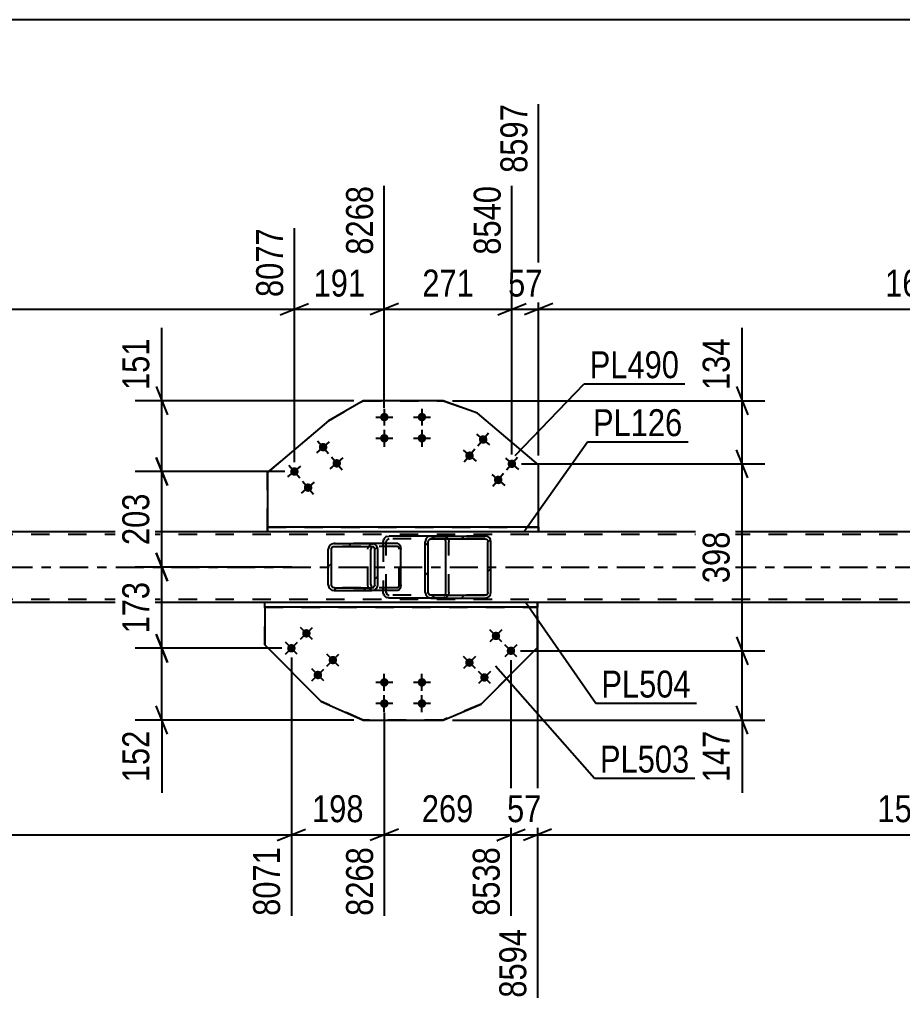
# Model space of a CAD drawing. Header units: millimetres. Extents: x 0 to 1189, y 0 to 841.
# Drawn here: x 446.9 to 540.7, y 301.8 to 406.4 of the extents above; entities that cross this region are included whole.
import ezdxf

# ---------------------------------------------------------------- set-up
doc = ezdxf.new("R2010")
doc.units = ezdxf.units.MM
doc.linetypes.add('DXK_LINE_DOT2', pattern=[3.9198, 1.9599, -1.9599])
doc.linetypes.add('DXK_LINE_DOT3', pattern=[5.9187, 2.979, -0.9799, 0.9799, -0.9799])
doc.styles.add('Arial Narrow', font='ARIALN.TTF', dxfattribs={"height": 0.2})

# ---------------------------------------------------------------- blocks, each defined once
blk = doc.blocks.new('Bolt-570348649-49867 - 49615')
at = {"linetype": 'Continuous'}
for points in [[(486.07, 335.94), (486.06, 335.85), (486.03, 335.76), (485.99, 335.68), (485.92, 335.61), (485.85, 335.55), (485.76, 335.51), (485.67, 335.49), (485.58, 335.49), (485.48, 335.51), (485.4, 335.55), (485.32, 335.61), (485.26, 335.68), (485.21, 335.76), (485.18, 335.85), (485.17, 335.94), (485.18, 336.03), (485.21, 336.12), (485.26, 336.21), (485.32, 336.28), (485.4, 336.33), (485.48, 336.37), (485.58, 336.39), (485.67, 336.39), (485.76, 336.37), (485.85, 336.33), (485.92, 336.28), (485.99, 336.21), (486.03, 336.12), (486.06, 336.03)], [(490.07, 335.94), (490.06, 335.85), (490.03, 335.76), (489.99, 335.68), (489.92, 335.61), (489.85, 335.55), (489.76, 335.51), (489.67, 335.49), (489.58, 335.49), (489.48, 335.51), (489.4, 335.55), (489.32, 335.61), (489.26, 335.68), (489.21, 335.76), (489.18, 335.85), (489.17, 335.94), (489.18, 336.03), (489.21, 336.12), (489.26, 336.21), (489.32, 336.28), (489.4, 336.33), (489.48, 336.37), (489.58, 336.39), (489.67, 336.39), (489.76, 336.37), (489.85, 336.33), (489.92, 336.28), (489.99, 336.21), (490.03, 336.12), (490.06, 336.03)], [(486.07, 333.69), (486.06, 333.6), (486.03, 333.51), (485.99, 333.43), (485.92, 333.36), (485.85, 333.3), (485.76, 333.26), (485.67, 333.24), (485.58, 333.24), (485.48, 333.26), (485.4, 333.3), (485.32, 333.36), (485.26, 333.43), (485.21, 333.51), (485.18, 333.6), (485.17, 333.69), (485.18, 333.78), (485.21, 333.87), (485.26, 333.96), (485.32, 334.03), (485.4, 334.08), (485.48, 334.12), (485.58, 334.14), (485.67, 334.14), (485.76, 334.12), (485.85, 334.08), (485.92, 334.03), (485.99, 333.96), (486.03, 333.87), (486.06, 333.78)], [(490.07, 333.69), (490.06, 333.6), (490.03, 333.51), (489.99, 333.43), (489.92, 333.36), (489.85, 333.3), (489.76, 333.26), (489.67, 333.24), (489.58, 333.24), (489.48, 333.26), (489.4, 333.3), (489.32, 333.36), (489.26, 333.43), (489.21, 333.51), (489.18, 333.6), (489.17, 333.69), (489.18, 333.78), (489.21, 333.87), (489.26, 333.96), (489.32, 334.03), (489.4, 334.08), (489.48, 334.12), (489.58, 334.14), (489.67, 334.14), (489.76, 334.12), (489.85, 334.08), (489.92, 334.03), (489.99, 333.96), (490.03, 333.87), (490.06, 333.78)]]:
    blk.add_hatch(color=1, dxfattribs=at).paths.add_polyline_path(points)
at = {"color": 1, "linetype": 'Continuous'}
for p, q in [((485.62, 335.04), (485.62, 336.84)), ((489.62, 335.04), (489.62, 336.84)), ((486.52, 335.94), (484.72, 335.94)), ((490.52, 335.94), (488.72, 335.94)), ((486.52, 333.69), (484.72, 333.69)), ((485.62, 332.79), (485.62, 334.59)), ((490.52, 333.69), (488.72, 333.69)), ((489.62, 332.79), (489.62, 334.59))]:
    blk.add_line(p, q, dxfattribs=at)
blk = doc.blocks.new('Part-570348649-49787 - 49615')
at = {"color": 2, "linetype": 'Continuous'}
for p, q in [((472.91, 343.95), (472.91, 339.93)), ((501.91, 339.66), (501.91, 343.95)), ((478.9, 333.9), (472.91, 339.93)), ((495.92, 333.63), (501.91, 339.66)), ((501.91, 339.66), (501.91, 339.66)), ((478.9, 333.9), (483.37, 331.94)), ((491.87, 331.94), (495.92, 333.63)), ((495.92, 333.63), (495.92, 333.63)), ((483.37, 331.94), (491.87, 331.94)), ((483.37, 331.94), (483.37, 331.94)), ((491.87, 331.94), (491.87, 331.94))]:
    blk.add_line(p, q, dxfattribs=at)
at = {"color": 7, "linetype": 'DXK_LINE_DOT2'}
for p, q in [((501.91, 343.95), (472.91, 343.95)), ((472.91, 343.95), (472.91, 343.95)), ((472.91, 343.95), (501.91, 343.95)), ((472.91, 339.93), (472.91, 343.95)), ((501.91, 343.95), (501.91, 343.95)), ((501.91, 339.66), (501.91, 343.95)), ((501.91, 339.66), (495.92, 333.63)), ((483.37, 331.94), (478.9, 333.9)), ((495.92, 333.63), (491.87, 331.94)), ((491.87, 331.94), (483.37, 331.94))]:
    blk.add_line(p, q, dxfattribs=at)
blk = doc.blocks.new('Part-570348649-49618 - 49615')
at = {"linetype": 'Continuous'}
h = blk.add_hatch(dxfattribs=at)
h.set_pattern_fill('', scale=0.7, style=0, pattern_type=0)
h.set_pattern_definition([(45, (484.8776, 350.3297), (-1.57154, 1.57154), [])])
h.paths.add_polyline_path([(484.93, 350.1), (484.88, 350.33), (484.74, 350.52), (484.54, 350.65), (484.3, 350.7), (480.3, 350.7), (480.06, 350.65), (479.86, 350.52), (479.72, 350.33), (479.67, 350.1), (479.67, 346.3), (479.72, 346.07), (479.86, 345.88), (480.06, 345.75), (480.3, 345.7), (484.3, 345.7), (484.54, 345.75), (484.74, 345.88), (484.88, 346.07), (484.93, 346.3)])
h.paths.add_polyline_path([(484.59, 346.19), (484.52, 346.09), (484.42, 346.02), (484.3, 346), (480.3, 346), (480.18, 346.02), (480.08, 346.09), (480.01, 346.19), (479.99, 346.3), (479.99, 350.1), (480.01, 350.21), (480.08, 350.31), (480.18, 350.38), (480.3, 350.4), (484.3, 350.4), (484.42, 350.38), (484.52, 350.31), (484.59, 350.21), (484.61, 350.1), (484.61, 346.3)])
at = {"color": 2, "linetype": 'Continuous'}
for p, q in [((480.3, 350.7), (480.06, 350.65)), ((480.08, 350.31), (480.18, 350.38)), ((480.18, 350.38), (480.3, 350.4)), ((480.3, 350.7), (484.3, 350.7)), ((480.3, 350.4), (484.3, 350.4)), ((484.38, 350.38), (484.28, 350.31)), ((487.05, 350.7), (484.3, 350.7)), ((484.54, 350.65), (484.3, 350.7)), ((484.3, 350.4), (484.42, 350.38)), ((484.38, 350.38), (484.4, 350.38)), ((484.42, 350.38), (484.52, 350.31)), ((487.05, 350.7), (487.17, 350.65)), ((487.17, 350.65), (487.28, 350.52)), ((487.28, 350.52), (487.35, 350.33)), ((479.72, 350.33), (479.67, 350.1)), ((479.67, 346.3), (479.67, 350.1)), ((479.99, 350.1), (480.01, 350.21)), ((479.99, 346.3), (479.99, 350.1)), ((480.01, 350.21), (480.08, 350.31)), ((484.21, 350.21), (484.18, 350.1)), ((484.18, 346.3), (484.18, 350.1)), ((484.28, 350.31), (484.21, 350.21)), ((484.52, 350.31), (484.59, 350.21)), ((484.59, 350.21), (484.61, 350.1)), ((484.61, 346.3), (484.61, 350.1)), ((484.93, 350.1), (484.88, 350.33)), ((484.93, 346.3), (484.93, 350.1)), ((487.35, 350.33), (487.37, 350.1)), ((487.37, 346.3), (487.37, 350.1)), ((479.67, 346.3), (479.72, 346.07)), ((480.01, 346.19), (479.99, 346.3)), ((480.08, 346.09), (480.01, 346.19)), ((484.18, 346.3), (484.21, 346.19)), ((484.21, 346.19), (484.28, 346.09)), ((484.59, 346.19), (484.52, 346.09)), ((484.61, 346.3), (484.59, 346.19)), ((484.88, 346.07), (484.93, 346.3)), ((487.37, 346.3), (487.35, 346.07)), ((480.06, 345.75), (480.3, 345.7)), ((480.18, 346.02), (480.08, 346.09)), ((480.3, 346), (480.18, 346.02)), ((480.3, 346), (484.3, 346)), ((480.3, 345.7), (484.3, 345.7)), ((484.28, 346.09), (484.38, 346.02)), ((484.42, 346.02), (484.3, 346)), ((484.3, 345.7), (484.54, 345.75)), ((487.05, 345.7), (484.3, 345.7)), ((484.38, 346.02), (484.4, 346.02)), ((484.52, 346.09), (484.42, 346.02)), ((487.17, 345.75), (487.05, 345.7)), ((487.28, 345.88), (487.17, 345.75)), ((487.35, 346.07), (487.28, 345.88))]:
    blk.add_line(p, q, dxfattribs=at)
at = {"color": 7, "linetype": 'DXK_LINE_DOT2'}
for p, q in [((484.3, 350.7), (480.3, 350.7)), ((487.05, 350.4), (480.3, 350.4)), ((484.26, 350.65), (484.5, 350.7)), ((484.4, 350.38), (484.5, 350.4)), ((485.51, 350.4), (485.51, 350.7)), ((487.11, 350.38), (487.05, 350.4)), ((487.16, 350.31), (487.11, 350.38)), ((483.87, 350.1), (483.92, 350.33)), ((483.87, 346.3), (483.87, 350.1)), ((487.2, 350.21), (487.16, 350.31)), ((487.21, 350.1), (487.2, 350.21)), ((487.21, 346.3), (487.21, 350.1)), ((483.92, 346.07), (483.87, 346.3)), ((487.16, 346.09), (487.2, 346.19)), ((487.2, 346.19), (487.21, 346.3)), ((487.05, 346), (480.3, 346)), ((484.3, 345.7), (480.3, 345.7)), ((484.5, 345.7), (484.26, 345.75)), ((484.4, 346.02), (484.5, 346)), ((485.51, 345.7), (485.51, 346)), ((487.05, 346), (487.11, 346.02)), ((487.11, 346.02), (487.16, 346.09))]:
    blk.add_line(p, q, dxfattribs=at)
at = {"color": 2, "linetype": 'Continuous'}
for centre, start, end in [((480.28, 350.08), 111.1027, 156.0528), ((484.31, 350.08), 23.9472, 68.8973), ((480.28, 346.32), 203.9472, 248.8973), ((484.31, 346.32), 291.1027, 336.0528)]:
    blk.add_arc(centre, 0.616, start, end, dxfattribs=at)
at = {"color": 7, "linetype": 'DXK_LINE_DOT2'}
for centre, start, end in [((484.48, 350.08), 111.1035, 156.0537), ((484.48, 346.32), 203.9463, 248.8965)]:
    blk.add_arc(centre, 0.616, start, end, dxfattribs=at)
blk = doc.blocks.new('Part-570348649-49626 - 49615')
at = {"linetype": 'Continuous'}
h = blk.add_hatch(dxfattribs=at)
h.set_pattern_fill('', scale=0.7, style=0, pattern_type=0)
h.set_pattern_definition([(45, (496.912, 351.1297), (-1.57154, 1.57154), [])])
h.paths.add_polyline_path([(496.96, 350.9), (496.91, 351.13), (496.77, 351.32), (496.57, 351.45), (496.33, 351.5), (490.61, 351.5), (490.37, 351.45), (490.17, 351.32), (490.03, 351.13), (489.98, 350.9), (489.98, 345.5), (490.03, 345.27), (490.17, 345.08), (490.37, 344.95), (490.61, 344.9), (496.33, 344.9), (496.57, 344.95), (496.77, 345.08), (496.91, 345.27), (496.96, 345.5)])
h.paths.add_polyline_path([(496.62, 345.39), (496.55, 345.29), (496.45, 345.22), (496.33, 345.2), (490.61, 345.2), (490.49, 345.22), (490.39, 345.29), (490.32, 345.39), (490.3, 345.5), (490.3, 350.9), (490.32, 351.01), (490.39, 351.11), (490.49, 351.18), (490.61, 351.2), (496.33, 351.2), (496.45, 351.18), (496.55, 351.11), (496.62, 351.01), (496.64, 350.9), (496.64, 345.5)])
at = {"color": 2, "linetype": 'Continuous'}
for p, q in [((485.9, 351.45), (486.14, 351.5)), ((490.61, 351.5), (486.14, 351.5)), ((490.61, 351.5), (490.37, 351.45)), ((490.61, 351.5), (496.33, 351.5)), ((496.57, 351.45), (496.33, 351.5)), ((485.51, 350.9), (485.56, 351.13)), ((485.51, 350.9), (485.51, 350.7)), ((490.03, 351.13), (489.98, 350.9)), ((489.98, 345.5), (489.98, 350.9)), ((490.3, 350.9), (490.32, 351.01)), ((490.3, 345.5), (490.3, 350.9)), ((490.32, 351.01), (490.39, 351.11)), ((490.39, 351.11), (490.49, 351.18)), ((490.49, 351.18), (490.61, 351.2)), ((490.61, 351.2), (496.33, 351.2)), ((491.98, 351.18), (491.85, 351.2)), ((492.08, 351.11), (491.98, 351.18)), ((492.15, 351.01), (492.08, 351.11)), ((492.17, 350.9), (492.15, 351.01)), ((492.17, 345.5), (492.17, 350.9)), ((496.33, 351.2), (496.45, 351.18)), ((496.45, 351.18), (496.55, 351.11)), ((496.55, 351.11), (496.62, 351.01)), ((496.62, 351.01), (496.64, 350.9)), ((496.64, 345.5), (496.64, 350.9)), ((496.96, 350.9), (496.91, 351.13)), ((496.96, 345.5), (496.96, 350.9)), ((485.51, 345.5), (485.51, 345.7)), ((485.56, 345.27), (485.51, 345.5)), ((489.98, 345.5), (490.03, 345.27)), ((490.32, 345.39), (490.3, 345.5)), ((490.39, 345.29), (490.32, 345.39)), ((490.49, 345.22), (490.39, 345.29)), ((490.61, 345.2), (490.49, 345.22)), ((490.61, 345.2), (496.33, 345.2)), ((491.85, 345.2), (491.98, 345.22)), ((491.98, 345.22), (492.08, 345.29)), ((492.08, 345.29), (492.15, 345.39)), ((492.15, 345.39), (492.17, 345.5)), ((496.45, 345.22), (496.33, 345.2)), ((496.55, 345.29), (496.45, 345.22)), ((496.62, 345.39), (496.55, 345.29)), ((496.64, 345.5), (496.62, 345.39)), ((496.91, 345.27), (496.96, 345.5)), ((486.14, 344.9), (485.9, 344.95)), ((490.61, 344.9), (486.14, 344.9)), ((490.37, 344.95), (490.61, 344.9)), ((490.61, 344.9), (496.33, 344.9)), ((496.33, 344.9), (496.57, 344.95))]:
    blk.add_line(p, q, dxfattribs=at)
at = {"color": 7, "linetype": 'DXK_LINE_DOT2'}
for p, q in [((496.33, 351.5), (490.61, 351.5)), ((491.85, 351.5), (492.1, 351.45)), ((485.51, 350.7), (485.51, 345.7)), ((485.85, 351.01), (485.83, 350.9)), ((485.83, 345.5), (485.83, 350.9)), ((485.92, 351.11), (485.85, 351.01)), ((486.02, 351.18), (485.92, 351.11)), ((486.14, 351.2), (486.02, 351.18)), ((496.33, 351.2), (486.14, 351.2)), ((492.44, 351.13), (492.49, 350.9)), ((492.49, 345.5), (492.49, 350.9)), ((485.83, 345.5), (485.85, 345.39)), ((485.85, 345.39), (485.92, 345.29)), ((485.92, 345.29), (486.02, 345.22)), ((486.02, 345.22), (486.14, 345.2)), ((496.33, 345.2), (486.14, 345.2)), ((492.49, 345.5), (492.44, 345.27)), ((491.85, 344.9), (490.61, 344.9)), ((492.1, 344.95), (491.85, 344.9)), ((491.85, 344.9), (496.33, 344.9))]:
    blk.add_line(p, q, dxfattribs=at)
at = {"color": 2, "linetype": 'Continuous'}
for centre, start, end in [((486.12, 350.88), 110.9282, 155.8647), ((490.59, 350.88), 110.9291, 155.8657), ((496.35, 350.88), 24.1343, 69.0709), ((486.12, 345.52), 204.1353, 249.0718), ((490.59, 345.52), 204.1343, 249.0709), ((496.35, 345.52), 290.9291, 335.8657)]:
    blk.add_arc(centre, 0.618, start, end, dxfattribs=at)
at = {"color": 7, "linetype": 'DXK_LINE_DOT2'}
for centre, start, end in [((491.88, 350.88), 24.1353, 69.0718), ((491.88, 345.52), 290.9282, 335.8647)]:
    blk.add_arc(centre, 0.618, start, end, dxfattribs=at)
blk = doc.blocks.new('Bolt-570348649-49868 - 49615')
at = {"linetype": 'Continuous'}
for points in [[(497.17, 340.56, -1), (497.81, 341.2, -1)], [(498.77, 338.98, -1), (499.4, 339.62, -1)], [(494.35, 337.72, -1), (494.99, 338.36, -1)], [(495.95, 336.14, -1), (496.58, 336.78, -1)]]:
    blk.add_hatch(color=1, dxfattribs=at).paths.add_polyline_path(points)
at = {"color": 1, "linetype": 'Continuous'}
for p, q in [((498.13, 340.25), (496.85, 341.52)), ((498.12, 341.52), (496.85, 340.24)), ((499.72, 338.66), (498.45, 339.93)), ((499.72, 339.93), (498.45, 338.66)), ((495.31, 337.41), (494.03, 338.68)), ((495.3, 338.68), (494.04, 337.4)), ((496.9, 337.1), (495.63, 335.82)), ((496.91, 335.82), (495.63, 337.09))]:
    blk.add_line(p, q, dxfattribs=at)
blk = doc.blocks.new('Part-570348649-49676 - 49615')
at = {"color": 2, "linetype": 'Continuous'}
for p, q in [((501.91, 344.45), (472.91, 344.45)), ((472.91, 343.95), (472.91, 344.45)), ((501.91, 343.95), (501.91, 344.45)), ((501.91, 344.45), (501.91, 343.95)), ((501.91, 343.95), (472.91, 343.95))]:
    blk.add_line(p, q, dxfattribs=at)
at = {"color": 7, "linetype": 'DXK_LINE_DOT2'}
for p, q in [((472.91, 343.95), (472.91, 344.45)), ((501.91, 344.45), (501.91, 344.45)), ((501.91, 344.45), (501.91, 344.45)), ((501.91, 343.95), (501.91, 343.95)), ((501.91, 343.95), (501.91, 343.95))]:
    blk.add_line(p, q, dxfattribs=at)
blk = doc.blocks.new('Part-570348649-49631 - 49615')
at = {"color": 7, "linetype": 'DXK_LINE_DOT2'}
for p, q in [((975.29, 351.65), (143.37, 351.65)), ((502.03, 351.95), (473.21, 351.95)), ((975.29, 344.75), (143.37, 344.75)), ((501.91, 344.45), (472.91, 344.45))]:
    blk.add_line(p, q, dxfattribs=at)
at = {"color": 2, "linetype": 'Continuous'}
for p, q in [((473.21, 351.95), (394.38, 351.95)), ((580.17, 351.95), (502.03, 351.95)), ((472.91, 344.45), (395.88, 344.45)), ((578.67, 344.45), (501.91, 344.45))]:
    blk.add_line(p, q, dxfattribs=at)
at = {"color": 7, "linetype": 'DXK_LINE_DOT3'}
blk.add_line((143.37, 348.2), (975.29, 348.2), dxfattribs=at)
blk = doc.blocks.new('Bolt-570348649-49866 - 49615')
at = {"linetype": 'Continuous'}
for points in [[(477.65, 340.83), (477.58, 340.77), (477.5, 340.73), (477.41, 340.71), (477.31, 340.7), (477.22, 340.72), (477.13, 340.75), (477.05, 340.8), (476.99, 340.87), (476.94, 340.95), (476.9, 341.04), (476.89, 341.13), (476.89, 341.22), (476.92, 341.31), (476.96, 341.4), (477.02, 341.47), (477.09, 341.53), (477.18, 341.57), (477.27, 341.6), (477.36, 341.6), (477.46, 341.59), (477.54, 341.55), (477.62, 341.5), (477.69, 341.43), (477.74, 341.35), (477.77, 341.27), (477.79, 341.17), (477.78, 341.08), (477.76, 340.99), (477.71, 340.9)], [(476.06, 339.25), (475.98, 339.19), (475.9, 339.15), (475.81, 339.12), (475.72, 339.12), (475.62, 339.13), (475.53, 339.17), (475.46, 339.22), (475.39, 339.28), (475.34, 339.36), (475.31, 339.45), (475.29, 339.54), (475.3, 339.64), (475.32, 339.73), (475.36, 339.81), (475.42, 339.89), (475.5, 339.94), (475.58, 339.99), (475.67, 340.01), (475.77, 340.02), (475.86, 340), (475.95, 339.97), (476.02, 339.91), (476.09, 339.85), (476.14, 339.77), (476.18, 339.68), (476.19, 339.59), (476.18, 339.49), (476.16, 339.4), (476.12, 339.32)], [(480.47, 337.99), (480.4, 337.93), (480.32, 337.89), (480.22, 337.87), (480.13, 337.86), (480.04, 337.88), (479.95, 337.91), (479.87, 337.96), (479.8, 338.03), (479.75, 338.11), (479.72, 338.2), (479.71, 338.29), (479.71, 338.38), (479.74, 338.48), (479.78, 338.56), (479.84, 338.63), (479.91, 338.69), (480, 338.73), (480.09, 338.76), (480.18, 338.76), (480.27, 338.75), (480.36, 338.71), (480.44, 338.66), (480.51, 338.59), (480.56, 338.52), (480.59, 338.43), (480.6, 338.33), (480.6, 338.24), (480.57, 338.15), (480.53, 338.07)], [(478.88, 336.41), (478.8, 336.35), (478.72, 336.31), (478.63, 336.28), (478.53, 336.28), (478.44, 336.29), (478.35, 336.33), (478.27, 336.38), (478.21, 336.45), (478.16, 336.52), (478.12, 336.61), (478.11, 336.71), (478.11, 336.8), (478.14, 336.89), (478.18, 336.97), (478.24, 337.05), (478.32, 337.11), (478.4, 337.15), (478.49, 337.17), (478.58, 337.18), (478.68, 337.16), (478.76, 337.13), (478.84, 337.08), (478.91, 337.01), (478.96, 336.93), (478.99, 336.84), (479.01, 336.75), (479, 336.66), (478.98, 336.56), (478.94, 336.48)]]:
    blk.add_hatch(color=1, dxfattribs=at).paths.add_polyline_path(points)
at = {"color": 1, "linetype": 'Continuous'}
for p, q in [((476.7, 340.52), (477.98, 341.79)), ((477.97, 340.51), (476.7, 341.79)), ((475.1, 338.93), (476.38, 340.2)), ((476.37, 338.93), (475.11, 340.2)), ((479.52, 337.68), (480.79, 338.95)), ((480.79, 337.67), (479.52, 338.95)), ((479.19, 336.09), (477.92, 337.37)), ((477.92, 336.09), (479.2, 337.36))]:
    blk.add_line(p, q, dxfattribs=at)
blk = doc.blocks.new('Part-570348649-49692 - 49615')
at = {"color": 2, "linetype": 'Continuous'}
for p, q in [((473.21, 351.95), (473.21, 352.45)), ((502.03, 352.45), (473.21, 352.45)), ((502.03, 351.95), (502.03, 352.45)), ((502.03, 352.45), (502.03, 351.95)), ((502.03, 351.95), (473.21, 351.95))]:
    blk.add_line(p, q, dxfattribs=at)
at = {"color": 7, "linetype": 'DXK_LINE_DOT2'}
for p, q in [((473.21, 352.45), (473.21, 351.95)), ((473.21, 352.45), (473.21, 352.45)), ((502.03, 352.45), (502.03, 352.45)), ((502.03, 352.45), (502.03, 352.45)), ((473.21, 351.95), (473.21, 351.95)), ((502.03, 351.95), (502.03, 351.95)), ((502.03, 351.95), (502.03, 351.95))]:
    blk.add_line(p, q, dxfattribs=at)
blk = doc.blocks.new('Part-570348649-49795 - 49615')
at = {"color": 2, "linetype": 'Continuous'}
for p, q in [((483.37, 365.89), (479.7, 363.73)), ((491.87, 365.89), (483.37, 365.89)), ((483.37, 365.89), (483.37, 365.89)), ((495.54, 364.55), (491.87, 365.89)), ((491.87, 365.89), (491.87, 365.89)), ((502.03, 359.06), (495.54, 364.55)), ((479.7, 363.73), (473.21, 358.24)), ((479.7, 363.73), (479.7, 363.73)), ((502.03, 352.45), (502.03, 359.06)), ((473.21, 358.24), (473.21, 352.45)), ((473.21, 358.24), (473.21, 358.24))]:
    blk.add_line(p, q, dxfattribs=at)
at = {"color": 7, "linetype": 'DXK_LINE_DOT2'}
for p, q in [((479.7, 363.73), (483.37, 365.89)), ((483.37, 365.89), (491.87, 365.89)), ((491.87, 365.89), (495.54, 364.55)), ((473.21, 358.24), (479.7, 363.73)), ((502.03, 352.45), (502.03, 359.06)), ((473.21, 352.45), (473.21, 358.24)), ((473.21, 352.45), (502.03, 352.45)), ((473.21, 352.45), (473.21, 352.45)), ((502.03, 352.45), (473.21, 352.45)), ((502.03, 352.45), (502.03, 352.45))]:
    blk.add_line(p, q, dxfattribs=at)
blk = doc.blocks.new('Bolt-570348649-49885 - 49615')
at = {"linetype": 'Continuous'}
for points in [[(496.47, 361.47), (496.41, 361.4), (496.33, 361.35), (496.24, 361.32), (496.15, 361.31), (496.05, 361.32), (495.96, 361.34), (495.88, 361.39), (495.81, 361.45), (495.75, 361.52), (495.71, 361.61), (495.69, 361.7), (495.68, 361.79), (495.7, 361.89), (495.73, 361.97), (495.79, 362.05), (495.86, 362.12), (495.94, 362.17), (496.02, 362.2), (496.12, 362.21), (496.21, 362.2), (496.3, 362.18), (496.38, 362.13), (496.46, 362.07), (496.51, 362), (496.55, 361.91), (496.58, 361.82), (496.58, 361.73), (496.56, 361.63), (496.53, 361.55)], [(495.02, 359.75), (494.95, 359.69), (494.87, 359.64), (494.79, 359.61), (494.69, 359.59), (494.6, 359.6), (494.51, 359.63), (494.42, 359.67), (494.35, 359.73), (494.3, 359.81), (494.25, 359.89), (494.23, 359.98), (494.23, 360.08), (494.25, 360.17), (494.28, 360.26), (494.33, 360.33), (494.4, 360.4), (494.48, 360.45), (494.57, 360.48), (494.66, 360.49), (494.76, 360.49), (494.85, 360.46), (494.93, 360.41), (495, 360.35), (495.06, 360.28), (495.1, 360.19), (495.12, 360.1), (495.13, 360.01), (495.11, 359.92), (495.07, 359.83)], [(499.53, 358.89), (499.46, 358.82), (499.38, 358.77), (499.29, 358.74), (499.2, 358.73), (499.11, 358.73), (499.01, 358.76), (498.93, 358.8), (498.86, 358.87), (498.8, 358.94), (498.76, 359.02), (498.74, 359.12), (498.74, 359.21), (498.75, 359.3), (498.79, 359.39), (498.84, 359.47), (498.91, 359.53), (498.99, 359.58), (499.08, 359.61), (499.17, 359.63), (499.27, 359.62), (499.36, 359.59), (499.44, 359.55), (499.51, 359.49), (499.57, 359.41), (499.61, 359.33), (499.63, 359.24), (499.63, 359.14), (499.62, 359.05), (499.58, 358.96)], [(498.08, 357.17), (498.01, 357.1), (497.93, 357.05), (497.84, 357.02), (497.75, 357.01), (497.65, 357.02), (497.56, 357.04), (497.48, 357.09), (497.41, 357.15), (497.35, 357.22), (497.31, 357.31), (497.29, 357.4), (497.28, 357.49), (497.3, 357.58), (497.34, 357.67), (497.39, 357.75), (497.46, 357.81), (497.54, 357.86), (497.62, 357.9), (497.72, 357.91), (497.81, 357.9), (497.9, 357.88), (497.98, 357.83), (498.06, 357.77), (498.11, 357.7), (498.16, 357.61), (498.18, 357.52), (498.18, 357.43), (498.16, 357.33), (498.13, 357.25)]]:
    blk.add_hatch(color=1, dxfattribs=at).paths.add_polyline_path(points)
at = {"color": 1, "linetype": 'Continuous'}
for p, q in [((495.44, 362.34), (496.82, 361.18)), ((496.71, 362.45), (495.55, 361.07)), ((493.99, 360.62), (495.37, 359.46)), ((495.26, 360.73), (494.1, 359.36)), ((498.5, 359.76), (499.87, 358.59)), ((499.77, 359.86), (498.6, 358.49)), ((497.04, 358.04), (498.42, 356.88)), ((498.31, 358.15), (497.15, 356.77))]:
    blk.add_line(p, q, dxfattribs=at)
blk = doc.blocks.new('Bolt-570348649-49886 - 49615')
at = {"linetype": 'Continuous'}
for points in [[(486.07, 364.14), (486.06, 364.05), (486.03, 363.96), (485.99, 363.88), (485.92, 363.81), (485.85, 363.75), (485.76, 363.72), (485.67, 363.7), (485.58, 363.7), (485.48, 363.72), (485.4, 363.75), (485.32, 363.81), (485.26, 363.88), (485.21, 363.96), (485.18, 364.05), (485.17, 364.14), (485.18, 364.24), (485.21, 364.33), (485.26, 364.41), (485.32, 364.48), (485.4, 364.53), (485.48, 364.57), (485.58, 364.59), (485.67, 364.59), (485.76, 364.57), (485.85, 364.53), (485.92, 364.48), (485.99, 364.41), (486.03, 364.33), (486.06, 364.24)], [(490.07, 364.14), (490.06, 364.05), (490.03, 363.96), (489.99, 363.88), (489.92, 363.81), (489.85, 363.75), (489.76, 363.72), (489.67, 363.7), (489.58, 363.7), (489.48, 363.72), (489.4, 363.75), (489.32, 363.81), (489.26, 363.88), (489.21, 363.96), (489.18, 364.05), (489.17, 364.14), (489.18, 364.24), (489.21, 364.33), (489.26, 364.41), (489.32, 364.48), (489.4, 364.53), (489.48, 364.57), (489.58, 364.59), (489.67, 364.59), (489.76, 364.57), (489.85, 364.53), (489.92, 364.48), (489.99, 364.41), (490.03, 364.33), (490.06, 364.24)], [(486.07, 361.89), (486.06, 361.8), (486.03, 361.71), (485.99, 361.63), (485.92, 361.56), (485.85, 361.5), (485.76, 361.47), (485.67, 361.45), (485.58, 361.45), (485.48, 361.47), (485.4, 361.5), (485.32, 361.56), (485.26, 361.63), (485.21, 361.71), (485.18, 361.8), (485.17, 361.89), (485.18, 361.99), (485.21, 362.08), (485.26, 362.16), (485.32, 362.23), (485.4, 362.28), (485.48, 362.32), (485.58, 362.34), (485.67, 362.34), (485.76, 362.32), (485.85, 362.28), (485.92, 362.23), (485.99, 362.16), (486.03, 362.08), (486.06, 361.99)], [(490.07, 361.89), (490.06, 361.8), (490.03, 361.71), (489.99, 361.63), (489.92, 361.56), (489.85, 361.5), (489.76, 361.47), (489.67, 361.45), (489.58, 361.45), (489.48, 361.47), (489.4, 361.5), (489.32, 361.56), (489.26, 361.63), (489.21, 361.71), (489.18, 361.8), (489.17, 361.89), (489.18, 361.99), (489.21, 362.08), (489.26, 362.16), (489.32, 362.23), (489.4, 362.28), (489.48, 362.32), (489.58, 362.34), (489.67, 362.34), (489.76, 362.32), (489.85, 362.28), (489.92, 362.23), (489.99, 362.16), (490.03, 362.08), (490.06, 361.99)]]:
    blk.add_hatch(color=1, dxfattribs=at).paths.add_polyline_path(points)
at = {"color": 1, "linetype": 'Continuous'}
for p, q in [((485.62, 365.04), (485.62, 363.24)), ((489.62, 365.04), (489.62, 363.24)), ((484.72, 364.14), (486.52, 364.14)), ((488.72, 364.14), (490.52, 364.14)), ((484.72, 361.89), (486.52, 361.89)), ((485.62, 362.79), (485.62, 360.99)), ((488.72, 361.89), (490.52, 361.89)), ((489.62, 362.79), (489.62, 360.99))]:
    blk.add_line(p, q, dxfattribs=at)
blk = doc.blocks.new('Bolt-570348649-49887 - 49615')
at = {"linetype": 'Continuous'}
for points in [[(479.46, 361.24), (479.51, 361.16), (479.55, 361.07), (479.56, 360.98), (479.56, 360.88), (479.54, 360.79), (479.5, 360.71), (479.44, 360.63), (479.37, 360.57), (479.29, 360.53), (479.2, 360.5), (479.1, 360.5), (479.01, 360.51), (478.92, 360.54), (478.84, 360.59), (478.77, 360.65), (478.72, 360.73), (478.68, 360.82), (478.67, 360.91), (478.67, 361.01), (478.69, 361.1), (478.73, 361.18), (478.79, 361.26), (478.86, 361.32), (478.94, 361.36), (479.04, 361.39), (479.13, 361.4), (479.22, 361.38), (479.31, 361.35), (479.39, 361.3)], [(476.41, 358.65), (476.46, 358.57), (476.49, 358.49), (476.51, 358.39), (476.51, 358.3), (476.49, 358.21), (476.44, 358.12), (476.39, 358.05), (476.31, 357.99), (476.23, 357.95), (476.14, 357.92), (476.05, 357.91), (475.95, 357.92), (475.87, 357.96), (475.79, 358.01), (475.72, 358.07), (475.67, 358.15), (475.63, 358.24), (475.61, 358.33), (475.62, 358.42), (475.64, 358.51), (475.68, 358.6), (475.74, 358.67), (475.81, 358.73), (475.89, 358.78), (475.98, 358.8), (476.08, 358.81), (476.17, 358.8), (476.26, 358.77), (476.34, 358.72)], [(480.91, 359.52), (480.96, 359.44), (481, 359.35), (481.02, 359.26), (481.01, 359.17), (480.99, 359.08), (480.95, 358.99), (480.89, 358.92), (480.82, 358.86), (480.74, 358.81), (480.65, 358.78), (480.55, 358.78), (480.46, 358.79), (480.37, 358.82), (480.29, 358.87), (480.22, 358.94), (480.17, 359.01), (480.14, 359.1), (480.12, 359.19), (480.12, 359.29), (480.14, 359.38), (480.19, 359.46), (480.24, 359.54), (480.32, 359.6), (480.4, 359.64), (480.49, 359.67), (480.58, 359.68), (480.68, 359.66), (480.76, 359.63), (480.84, 359.58)], [(477.86, 356.93), (477.91, 356.86), (477.95, 356.77), (477.96, 356.68), (477.96, 356.58), (477.94, 356.49), (477.9, 356.41), (477.84, 356.33), (477.77, 356.27), (477.69, 356.23), (477.59, 356.2), (477.5, 356.19), (477.41, 356.21), (477.32, 356.24), (477.24, 356.29), (477.17, 356.35), (477.12, 356.43), (477.08, 356.52), (477.07, 356.61), (477.07, 356.7), (477.09, 356.8), (477.13, 356.88), (477.19, 356.96), (477.26, 357.02), (477.34, 357.06), (477.43, 357.09), (477.53, 357.09), (477.62, 357.08), (477.71, 357.05), (477.79, 357)]]:
    blk.add_hatch(color=1, dxfattribs=at).paths.add_polyline_path(points)
at = {"color": 1, "linetype": 'Continuous'}
for p, q in [((478.43, 360.36), (479.8, 361.53)), ((478.53, 361.63), (479.7, 360.26)), ((479.88, 358.65), (481.26, 359.81)), ((479.99, 359.91), (481.15, 358.54)), ((475.37, 357.78), (476.75, 358.94)), ((475.48, 359.05), (476.64, 357.67)), ((476.83, 356.06), (478.2, 357.23)), ((476.93, 357.33), (478.1, 355.96))]:
    blk.add_line(p, q, dxfattribs=at)
blk = doc.blocks.new('StraightDimension-570348649-53674 - 49615')
at = {"color": 7, "linetype": 'Continuous'}
for p, q in [((499.09, 338.3), (499.09, 311.12)), ((485.62, 332.69), (485.62, 311.12)), ((487.12, 320.33), (484.12, 319.13)), ((497.59, 319.13), (500.59, 320.33)), ((485.62, 319.73), (499.09, 319.73))]:
    blk.add_line(p, q, dxfattribs=at)
at = {"color": 0}
blk.add_wipeout([(495.7, 320.48), (495.7, 324.68), (489.01, 324.68), (489.01, 320.48)], dxfattribs=at)
at = {"color": 3, "style": 'Arial Narrow'}
blk.add_text('269', height=2.863, dxfattribs=at).set_placement((489.61, 321.08))
at = {"color": 0, "linetype": 'Continuous'}
blk.add_wipeout([(498.49, 319.03), (494.29, 319.03), (494.29, 310.52), (498.49, 310.52)], dxfattribs=at)
at = {"color": 3, "linetype": 'Continuous', "style": 'Arial Narrow'}
blk.add_text('8538', height=2.863, rotation=90.0002, dxfattribs=at).set_placement((497.89, 311.12))
blk = doc.blocks.new('StraightDimension-570348649-64280 - 49615')
at = {"color": 7, "linetype": 'Continuous'}
for p, q in [((523.68, 365.89), (523.68, 373.63)), ((523.68, 365.89), (523.68, 373.63)), ((523.08, 367.39), (524.28, 364.39)), ((492.87, 365.89), (526.08, 365.89)), ((523.68, 359.18), (523.68, 365.89)), ((524.28, 357.68), (523.08, 360.68)), ((500.19, 359.18), (526.08, 359.18))]:
    blk.add_line(p, q, dxfattribs=at)
at = {"color": 0}
blk.add_wipeout([(522.93, 373.1), (518.73, 373.1), (518.73, 366.42), (522.93, 366.42)], dxfattribs=at)
at = {"color": 3, "style": 'Arial Narrow'}
blk.add_text('134', height=2.863, rotation=90.0002, dxfattribs=at).set_placement((522.33, 367.02))
blk = doc.blocks.new('StraightDimension-570348649-53675 - 49615')
at = {"color": 7, "linetype": 'Continuous'}
for p, q in [((475.74, 338.57), (475.74, 311.12)), ((485.62, 332.69), (485.62, 311.12)), ((474.24, 319.13), (477.24, 320.33)), ((487.12, 320.33), (484.12, 319.13)), ((475.74, 319.73), (485.62, 319.73))]:
    blk.add_line(p, q, dxfattribs=at)
at = {"color": 0}
blk.add_wipeout([(484.02, 320.48), (484.02, 324.68), (477.34, 324.68), (477.34, 320.48)], dxfattribs=at)
at = {"color": 0, "linetype": 'Continuous'}
blk.add_wipeout([(485.02, 319.03), (480.82, 319.03), (480.82, 310.52), (485.02, 310.52)], dxfattribs=at)
at = {"color": 3, "style": 'Arial Narrow'}
blk.add_text('198', height=2.863, dxfattribs=at).set_placement((477.94, 321.08))
at = {"color": 3, "linetype": 'Continuous', "style": 'Arial Narrow'}
blk.add_text('8268', height=2.863, rotation=90.0002, dxfattribs=at).set_placement((484.42, 311.12))
blk = doc.blocks.new('StraightDimension-570348649-63716 - 49615')
at = {"color": 7, "linetype": 'Continuous'}
for p, q in [((461.98, 365.89), (461.98, 373.63)), ((461.98, 365.89), (461.98, 373.63)), ((461.38, 367.39), (462.58, 364.39)), ((482.37, 365.89), (459.13, 365.89)), ((461.98, 358.36), (461.98, 365.89)), ((462.58, 356.86), (461.38, 359.86)), ((475.06, 358.36), (459.13, 358.36))]:
    blk.add_line(p, q, dxfattribs=at)
at = {"color": 0}
blk.add_wipeout([(461.23, 373.1), (457.03, 373.1), (457.03, 366.42), (461.23, 366.42)], dxfattribs=at)
at = {"color": 3, "style": 'Arial Narrow'}
blk.add_text('151', height=2.863, rotation=90.0002, dxfattribs=at).set_placement((460.63, 367.02))
blk = doc.blocks.new('StraightDimension-570348649-64282 - 49615')
at = {"color": 7, "linetype": 'Continuous'}
for p, q in [((523.08, 340.8), (524.28, 337.8)), ((500.09, 339.3), (526.08, 339.3)), ((523.68, 331.94), (523.68, 339.3)), ((524.28, 330.44), (523.08, 333.44)), ((492.87, 331.94), (526.08, 331.94)), ((523.68, 331.94), (523.68, 324.21)), ((523.68, 331.94), (523.68, 324.21))]:
    blk.add_line(p, q, dxfattribs=at)
at = {"color": 0}
blk.add_wipeout([(522.93, 331.42), (518.73, 331.42), (518.73, 324.73), (522.93, 324.73)], dxfattribs=at)
at = {"color": 3, "style": 'Arial Narrow'}
blk.add_text('147', height=2.863, rotation=90.0002, dxfattribs=at).set_placement((522.33, 325.33))
blk = doc.blocks.new('StraightDimension-570348649-51359 - 49615')
at = {"color": 7, "linetype": 'Continuous'}
for p, q in [((502.03, 360.06), (502.03, 397.43)), ((583.02, 357.94), (583.02, 386.06)), ((503.53, 376.21), (500.53, 375.01)), ((502.03, 375.61), (583.02, 375.61)), ((581.52, 375.01), (584.52, 376.21))]:
    blk.add_line(p, q, dxfattribs=at)
at = {"color": 0}
blk.add_wipeout([(546.78, 376.36), (546.78, 380.56), (538.27, 380.56), (538.27, 376.36)], dxfattribs=at)
at = {"color": 3, "style": 'Arial Narrow'}
blk.add_text('1620', height=2.863, dxfattribs=at).set_placement((538.87, 376.96))
at = {"color": 0, "linetype": 'Continuous'}
blk.add_wipeout([(582.42, 386.66), (578.22, 386.66), (578.22, 376.31), (582.42, 376.31)], dxfattribs=at)
at = {"color": 3, "linetype": 'Continuous', "style": 'Arial Narrow'}
blk.add_text('10216', height=2.863, rotation=90.0002, dxfattribs=at).set_placement((581.82, 376.91))
blk = doc.blocks.new('StraightDimension-570348649-51360 - 49615')
at = {"color": 7, "linetype": 'Continuous'}
for p, q in [((502.03, 360.06), (502.03, 397.43)), ((499.19, 360.18), (499.19, 388.73)), ((497.69, 375.01), (500.69, 376.21)), ((499.19, 375.61), (502.03, 375.61)), ((503.53, 376.21), (500.53, 375.01))]:
    blk.add_line(p, q, dxfattribs=at)
at = {"color": 0, "linetype": 'Continuous'}
blk.add_wipeout([(501.43, 398.03), (497.23, 398.03), (497.23, 389.51), (501.43, 389.51)], dxfattribs=at)
at = {"color": 3, "linetype": 'Continuous', "style": 'Arial Narrow'}
blk.add_text('8597', height=2.863, rotation=90.0002, dxfattribs=at).set_placement((500.83, 390.11))
at = {"color": 0}
blk.add_wipeout([(503.04, 376.36), (503.04, 380.56), (498.18, 380.56), (498.18, 376.36)], dxfattribs=at)
at = {"color": 3, "style": 'Arial Narrow'}
blk.add_text('57', height=2.863, dxfattribs=at).set_placement((498.78, 376.96))
blk = doc.blocks.new('StraightDimension-570348649-51361 - 49615')
at = {"color": 7, "linetype": 'Continuous'}
for p, q in [((485.62, 365.14), (485.62, 388.73)), ((499.19, 360.18), (499.19, 388.73)), ((487.12, 376.21), (484.12, 375.01)), ((485.62, 375.61), (499.19, 375.61)), ((497.69, 375.01), (500.69, 376.21))]:
    blk.add_line(p, q, dxfattribs=at)
at = {"color": 0}
blk.add_wipeout([(495.75, 376.36), (495.75, 380.56), (489.06, 380.56), (489.06, 376.36)], dxfattribs=at)
at = {"color": 3, "style": 'Arial Narrow'}
blk.add_text('271', height=2.863, dxfattribs=at).set_placement((489.66, 376.96))
at = {"color": 0, "linetype": 'Continuous'}
blk.add_wipeout([(498.59, 389.33), (494.39, 389.33), (494.39, 380.81), (498.59, 380.81)], dxfattribs=at)
at = {"color": 3, "linetype": 'Continuous', "style": 'Arial Narrow'}
blk.add_text('8540', height=2.863, rotation=90.0002, dxfattribs=at).set_placement((497.99, 381.41))
blk = doc.blocks.new('StraightDimension-570348649-51362 - 49615')
at = {"color": 7, "linetype": 'Continuous'}
for p, q in [((485.62, 365.14), (485.62, 388.73)), ((476.06, 359.36), (476.06, 384.23)), ((474.56, 375.01), (477.56, 376.21)), ((476.06, 375.61), (485.62, 375.61)), ((487.12, 376.21), (484.12, 375.01))]:
    blk.add_line(p, q, dxfattribs=at)
at = {"color": 0}
blk.add_wipeout([(484.18, 376.36), (484.18, 380.56), (477.5, 380.56), (477.5, 376.36)], dxfattribs=at)
at = {"color": 3, "style": 'Arial Narrow'}
blk.add_text('191', height=2.863, dxfattribs=at).set_placement((478.1, 376.96))
at = {"color": 0, "linetype": 'Continuous'}
blk.add_wipeout([(485.02, 389.33), (480.82, 389.33), (480.82, 380.81), (485.02, 380.81)], dxfattribs=at)
at = {"color": 3, "linetype": 'Continuous', "style": 'Arial Narrow'}
blk.add_text('8268', height=2.863, rotation=90.0002, dxfattribs=at).set_placement((484.42, 381.41))
blk = doc.blocks.new('StraightDimension-570348649-51363 - 49615')
at = {"color": 7, "linetype": 'Continuous'}
for p, q in [((394.38, 357.94), (394.38, 397.43)), ((476.06, 359.36), (476.06, 384.23)), ((395.88, 376.21), (392.88, 375.01)), ((394.38, 375.61), (476.06, 375.61)), ((474.56, 375.01), (477.56, 376.21))]:
    blk.add_line(p, q, dxfattribs=at)
at = {"color": 0}
blk.add_wipeout([(439.48, 376.36), (439.48, 380.56), (430.97, 380.56), (430.97, 376.36)], dxfattribs=at)
at = {"color": 3, "style": 'Arial Narrow'}
blk.add_text('1634', height=2.863, dxfattribs=at).set_placement((431.57, 376.96))
at = {"color": 0, "linetype": 'Continuous'}
blk.add_wipeout([(475.46, 384.83), (471.26, 384.83), (471.26, 376.31), (475.46, 376.31)], dxfattribs=at)
at = {"color": 3, "linetype": 'Continuous', "style": 'Arial Narrow'}
blk.add_text('8077', height=2.863, rotation=90.0002, dxfattribs=at).set_placement((474.86, 376.91))
blk = doc.blocks.new('StraightDimension-570348649-53672 - 49615')
at = {"color": 7, "linetype": 'Continuous'}
for p, q in [((501.91, 342.95), (501.91, 302.42)), ((581.5, 338.57), (581.5, 309.29)), ((503.41, 320.33), (500.41, 319.13)), ((580, 319.13), (583, 320.33)), ((501.91, 319.73), (581.5, 319.73))]:
    blk.add_line(p, q, dxfattribs=at)
at = {"color": 0}
blk.add_wipeout([(545.96, 320.48), (545.96, 324.68), (537.45, 324.68), (537.45, 320.48)], dxfattribs=at)
at = {"color": 3, "style": 'Arial Narrow'}
blk.add_text('1592', height=2.863, dxfattribs=at).set_placement((538.05, 321.08))
at = {"color": 0, "linetype": 'Continuous'}
blk.add_wipeout([(580.9, 319.03), (576.7, 319.03), (576.7, 308.69), (580.9, 308.69)], dxfattribs=at)
at = {"color": 3, "linetype": 'Continuous', "style": 'Arial Narrow'}
blk.add_text('10186', height=2.863, rotation=90.0002, dxfattribs=at).set_placement((580.3, 309.29))
blk = doc.blocks.new('StraightDimension-570348649-53673 - 49615')
at = {"color": 7, "linetype": 'Continuous'}
for p, q in [((501.91, 342.95), (501.91, 302.42)), ((499.09, 338.3), (499.09, 311.12)), ((497.59, 319.13), (500.59, 320.33)), ((503.41, 320.33), (500.41, 319.13)), ((499.09, 319.73), (501.91, 319.73))]:
    blk.add_line(p, q, dxfattribs=at)
at = {"color": 0, "linetype": 'Continuous'}
blk.add_wipeout([(501.31, 310.33), (497.11, 310.33), (497.11, 301.82), (501.31, 301.82)], dxfattribs=at)
at = {"color": 3, "linetype": 'Continuous', "style": 'Arial Narrow'}
blk.add_text('8594', height=2.863, rotation=90.0002, dxfattribs=at).set_placement((500.71, 302.42))
at = {"color": 0}
blk.add_wipeout([(502.93, 320.48), (502.93, 324.68), (498.07, 324.68), (498.07, 320.48)], dxfattribs=at)
at = {"color": 3, "style": 'Arial Narrow'}
blk.add_text('57', height=2.863, dxfattribs=at).set_placement((498.67, 321.08))
blk = doc.blocks.new('StraightDimension-570348649-53676 - 49615')
at = {"color": 7, "linetype": 'Continuous'}
for p, q in [((395.88, 343.2), (395.88, 302.42)), ((475.74, 338.57), (475.74, 311.12)), ((397.38, 320.33), (394.38, 319.13)), ((474.24, 319.13), (477.24, 320.33)), ((395.88, 319.73), (475.74, 319.73))]:
    blk.add_line(p, q, dxfattribs=at)
at = {"color": 0}
blk.add_wipeout([(440.07, 320.48), (440.07, 324.68), (431.55, 324.68), (431.55, 320.48)], dxfattribs=at)
at = {"color": 3, "style": 'Arial Narrow'}
blk.add_text('1597', height=2.863, dxfattribs=at).set_placement((432.15, 321.08))
at = {"color": 0, "linetype": 'Continuous'}
blk.add_wipeout([(475.14, 319.03), (470.94, 319.03), (470.94, 310.52), (475.14, 310.52)], dxfattribs=at)
at = {"color": 3, "linetype": 'Continuous', "style": 'Arial Narrow'}
blk.add_text('8071', height=2.863, rotation=90.0002, dxfattribs=at).set_placement((474.54, 311.12))
blk = doc.blocks.new('StraightDimension-570348649-54212 - 49615')
at = {"color": 7, "linetype": 'Continuous'}
blk.add_line((132.52, 406.4), (986.15, 406.4), dxfattribs=at)
blk = doc.blocks.new('StraightDimension-570348649-63717 - 49615')
at = {"color": 7, "linetype": 'Continuous'}
for p, q in [((461.38, 359.86), (462.58, 356.86)), ((475.06, 358.36), (459.13, 358.36)), ((461.98, 348.2), (461.98, 358.36)), ((462.58, 346.7), (461.38, 349.7)), ((475.79, 348.2), (459.13, 348.2))]:
    blk.add_line(p, q, dxfattribs=at)
at = {"color": 0}
blk.add_wipeout([(461.23, 356.62), (457.03, 356.62), (457.03, 349.94), (461.23, 349.94)], dxfattribs=at)
at = {"color": 3, "style": 'Arial Narrow'}
blk.add_text('203', height=2.863, rotation=90.0002, dxfattribs=at).set_placement((460.63, 350.54))
blk = doc.blocks.new('StraightDimension-570348649-63718 - 49615')
at = {"color": 7, "linetype": 'Continuous'}
for p, q in [((461.38, 349.7), (462.58, 346.7)), ((475.79, 348.2), (459.13, 348.2)), ((461.98, 339.57), (461.98, 348.2)), ((462.58, 338.07), (461.38, 341.07)), ((474.74, 339.57), (459.13, 339.57))]:
    blk.add_line(p, q, dxfattribs=at)
at = {"color": 0}
blk.add_wipeout([(461.23, 347.23), (457.03, 347.23), (457.03, 340.54), (461.23, 340.54)], dxfattribs=at)
at = {"color": 3, "style": 'Arial Narrow'}
blk.add_text('173', height=2.863, rotation=90.0002, dxfattribs=at).set_placement((460.63, 341.14))
blk = doc.blocks.new('StraightDimension-570348649-63719 - 49615')
at = {"color": 7, "linetype": 'Continuous'}
for p, q in [((461.38, 341.07), (462.58, 338.07)), ((474.74, 339.57), (459.13, 339.57)), ((461.98, 331.94), (461.98, 339.57)), ((462.58, 330.44), (461.38, 333.44)), ((482.37, 331.94), (459.13, 331.94)), ((461.98, 331.94), (461.98, 324.21)), ((461.98, 331.94), (461.98, 324.21))]:
    blk.add_line(p, q, dxfattribs=at)
at = {"color": 0}
blk.add_wipeout([(461.23, 331.42), (457.03, 331.42), (457.03, 324.73), (461.23, 324.73)], dxfattribs=at)
at = {"color": 3, "style": 'Arial Narrow'}
blk.add_text('152', height=2.863, rotation=90.0002, dxfattribs=at).set_placement((460.63, 325.33))
blk = doc.blocks.new('StraightDimension-570348649-64281 - 49615')
at = {"color": 7, "linetype": 'Continuous'}
for p, q in [((524.28, 357.68), (523.08, 360.68)), ((500.19, 359.18), (526.08, 359.18)), ((523.68, 339.3), (523.68, 359.18)), ((523.08, 340.8), (524.28, 337.8)), ((500.09, 339.3), (526.08, 339.3))]:
    blk.add_line(p, q, dxfattribs=at)
at = {"color": 0}
blk.add_wipeout([(522.93, 352.58), (518.73, 352.58), (518.73, 345.89), (522.93, 345.89)], dxfattribs=at)
at = {"color": 3, "style": 'Arial Narrow'}
blk.add_text('398', height=2.863, rotation=90.0002, dxfattribs=at).set_placement((522.33, 346.49))
blk = doc.blocks.new('Mark-570348649-53862 - 49615')
at = {"color": 30, "linetype": 'Continuous'}
for p, q in [((500.65, 344.45), (508.1, 333.73)), ((508.1, 333.73), (518.81, 333.73))]:
    blk.add_line(p, q, dxfattribs=at)
at = {"color": 0}
blk.add_wipeout([(518.21, 334.33), (518.21, 337.33), (508.7, 337.33), (508.7, 334.33)], dxfattribs=at)
blk.add_wipeout([(518.21, 334.33), (518.21, 337.33), (508.7, 337.33), (508.7, 334.33)], dxfattribs=at)
at = {"color": 3, "style": 'Arial Narrow'}
blk.add_text('PL504', height=2.863, dxfattribs=at).set_placement((508.7, 334.33))
blk = doc.blocks.new('Mark-570348649-53886 - 49615')
at = {"color": 30, "linetype": 'Continuous'}
for p, q in [((500.46, 351.95), (507.21, 361.52)), ((507.21, 361.52), (517.91, 361.52))]:
    blk.add_line(p, q, dxfattribs=at)
at = {"color": 0}
blk.add_wipeout([(517.31, 362.12), (517.31, 365.12), (507.81, 365.12), (507.81, 362.12)], dxfattribs=at)
blk.add_wipeout([(517.31, 362.12), (517.31, 365.12), (507.81, 365.12), (507.81, 362.12)], dxfattribs=at)
at = {"color": 3, "style": 'Arial Narrow'}
blk.add_text('PL126', height=2.863, dxfattribs=at).set_placement((507.81, 362.12))
blk = doc.blocks.new('Mark-570348649-53910 - 49615')
at = {"color": 30, "linetype": 'Continuous'}
for p, q in [((497.44, 337.7), (507.95, 325.75)), ((507.95, 325.75), (518.65, 325.75))]:
    blk.add_line(p, q, dxfattribs=at)
at = {"color": 0}
blk.add_wipeout([(518.05, 326.35), (518.05, 329.35), (508.55, 329.35), (508.55, 326.35)], dxfattribs=at)
blk.add_wipeout([(518.05, 326.35), (518.05, 329.35), (508.55, 329.35), (508.55, 326.35)], dxfattribs=at)
at = {"color": 3, "style": 'Arial Narrow'}
blk.add_text('PL503', height=2.863, dxfattribs=at).set_placement((508.55, 326.35))
blk = doc.blocks.new('Mark-570348649-53934 - 49615')
at = {"color": 30, "linetype": 'Continuous'}
for p, q in [((499.52, 360.05), (506.86, 367.68)), ((506.86, 367.68), (517.57, 367.68))]:
    blk.add_line(p, q, dxfattribs=at)
at = {"color": 0}
blk.add_wipeout([(516.97, 368.28), (516.97, 371.28), (507.46, 371.28), (507.46, 368.28)], dxfattribs=at)
blk.add_wipeout([(516.97, 368.28), (516.97, 371.28), (507.46, 371.28), (507.46, 368.28)], dxfattribs=at)
at = {"color": 3, "style": 'Arial Narrow'}
blk.add_text('PL490', height=2.863, dxfattribs=at).set_placement((507.46, 368.28))

msp = doc.modelspace()

# ---------------------------------------------------------------- block references
for name in ['Part-570348649-49795 - 49615', 'Bolt-570348649-49886 - 49615', 'Bolt-570348649-49885 - 49615', 'Bolt-570348649-49887 - 49615', 'Part-570348649-49692 - 49615', 'Part-570348649-49631 - 49615', 'Part-570348649-49626 - 49615', 'Part-570348649-49618 - 49615', 'Part-570348649-49676 - 49615', 'Part-570348649-49787 - 49615', 'Bolt-570348649-49866 - 49615', 'Bolt-570348649-49868 - 49615', 'Bolt-570348649-49867 - 49615']:
    msp.add_blockref(name, (0, 0))

# ---------------------------------------------------------------- next in the draw order: block references
for name in ['StraightDimension-570348649-63716 - 49615', 'StraightDimension-570348649-64280 - 49615', 'StraightDimension-570348649-53674 - 49615']:
    msp.add_blockref(name, (0, 0))

# ---------------------------------------------------------------- next in the draw order: block references
for name in ['StraightDimension-570348649-51359 - 49615', 'StraightDimension-570348649-64282 - 49615', 'StraightDimension-570348649-53675 - 49615']:
    msp.add_blockref(name, (0, 0))

# ---------------------------------------------------------------- next in the draw order: block references
for name in ['StraightDimension-570348649-51360 - 49615', 'StraightDimension-570348649-53676 - 49615', 'StraightDimension-570348649-53672 - 49615']:
    msp.add_blockref(name, (0, 0))

# ---------------------------------------------------------------- next in the draw order: block references
for name in ['StraightDimension-570348649-51361 - 49615', 'StraightDimension-570348649-53673 - 49615']:
    msp.add_blockref(name, (0, 0))

# ---------------------------------------------------------------- next in the draw order: block references
msp.add_blockref('StraightDimension-570348649-51362 - 49615', (0, 0))

# ---------------------------------------------------------------- next in the draw order: block references
msp.add_blockref('StraightDimension-570348649-51363 - 49615', (0, 0))

# ---------------------------------------------------------------- next in the draw order: block references
msp.add_blockref('StraightDimension-570348649-54212 - 49615', (0, 0))

# ---------------------------------------------------------------- next in the draw order: block references
for name in ['StraightDimension-570348649-63717 - 49615', 'StraightDimension-570348649-64281 - 49615']:
    msp.add_blockref(name, (0, 0))

# ---------------------------------------------------------------- next in the draw order: block references
for name in ['Mark-570348649-53886 - 49615', 'StraightDimension-570348649-63718 - 49615', 'Mark-570348649-53862 - 49615']:
    msp.add_blockref(name, (0, 0))

# ---------------------------------------------------------------- next in the draw order: block references
for name in ['Mark-570348649-53934 - 49615', 'StraightDimension-570348649-63719 - 49615', 'Mark-570348649-53910 - 49615']:
    msp.add_blockref(name, (0, 0))

doc.saveas('drawing.dxf')
